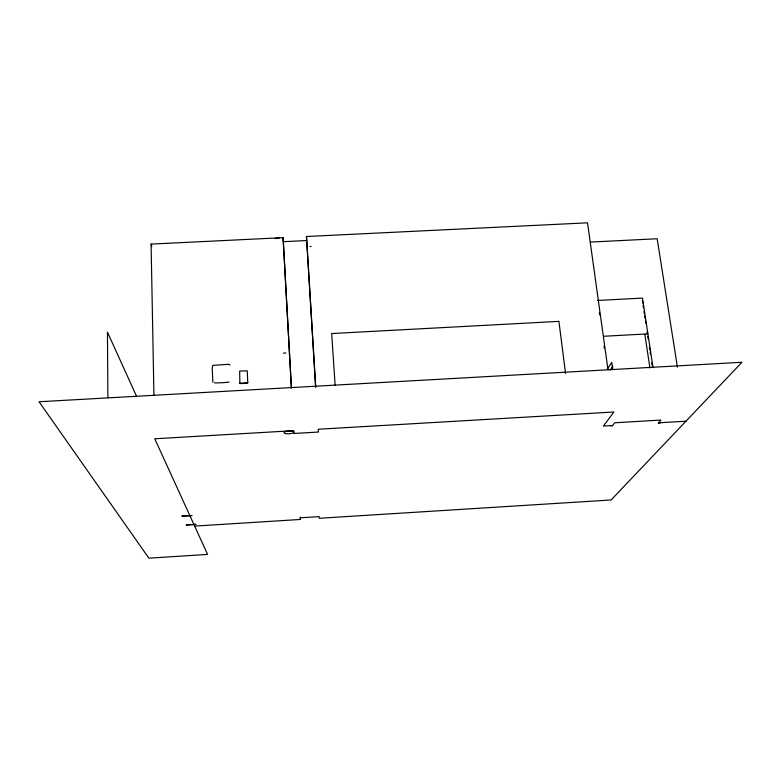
<?xml version="1.0" encoding="UTF-8"?>
<svg xmlns="http://www.w3.org/2000/svg" width="781" height="781" viewBox="0 0 781 781"><rect width="100%" height="100%" fill="white"/><g stroke="black" fill="none" stroke-linecap="round" stroke-linejoin="round"><path stroke-width="1.17" d="M247.762 382.739L247.245 370.858L239.65 371.053L239.874 383.286L247.762 382.739L247.411 383.08A42.164 39.245 -8.3 0 1 240.216 383.5L239.816 383.159M607.237 369.267L611.748 362.394L612.753 369.569M610.273 370.038L612.88 366.113M611.406 369.393L612.665 367.5M610.322 425.655L612.363 425.86L614.715 422.785L660.951 420.061L658.227 423.156L660.814 422.677M309.979 246.484L311.111 246.425M194.654 526.101L300.392 519.463L300.265 517.042M612.616 425.518L603.41 426.065L613.876 411.997L318.336 429.238L318.365 432.049L293.929 433.475L293.724 430.673L154.755 438.776L207.59 554.412L148.888 558.181L39.05 401.756L741.95 362.267L611.123 499.967L319.165 518.281L319.146 516.632L300.275 517.813L300.392 519.463M658.52 422.814L685.962 421.193M603.879 336.26L647.908 333.868M597.699 300.46L642.49 298.098L652.975 367.382M590.573 242.061L657.172 238.752L677.439 367.177M153.935 394.971L151.094 244.092L283.093 237.658L291.391 387.347M315.602 387.2L306.474 236.516L587.527 222.819L608.008 369.823M283.366 241.69L306.591 240.558M136.519 396.211L107.456 332.159L107.885 397.666M151.094 244.092L151.797 246.386M229.956 365.186L229.106 364.268L212.783 365.381L212.227 368.31L212.871 382.28M642.363 300.597L642.724 302.999M643.085 305.391L643.446 307.782M643.983 311.375L644.345 313.767M644.706 316.159L645.077 318.55M645.438 320.942L645.799 323.344M647.058 331.72L647.42 334.112M647.791 336.504L648.152 338.895M649.411 347.272L649.772 349.673M650.134 352.065L650.505 354.457M651.764 362.833L652.125 365.225M644.872 334.414L649.919 367.988M599.359 312.42L599.691 314.811M604.025 345.934L604.357 348.336M565.571 373.484L558.903 321.372L331.681 333.555L335.127 385.238M306.474 236.516L315.729 386.81M283.093 237.658L291.381 388.186M275.137 238.644A4.676 2.021 -2.4 0 1 279.618 237.893M283.034 239.162A4.676 2.021 -2.4 0 1 283.103 240.206M283.357 353.139A4.823 1.66 -2.9 0 1 285.856 353.002M289.351 353.998A4.823 1.66 -2.9 0 1 289.419 354.857M229.097 382.055A93.466 85.744 -7.4 0 1 214.482 382.875M191.843 515.528L181.993 516.134L191.843 515.528M195.816 524.354L186.268 524.959L195.816 524.354M285.514 433.553A4.92 1.406 -3.2 0 0 293.685 432.449A4.92 1.406 -3.2 0 0 287.535 431.083A4.92 1.406 -3.2 0 0 285.514 433.553"/></g></svg>
